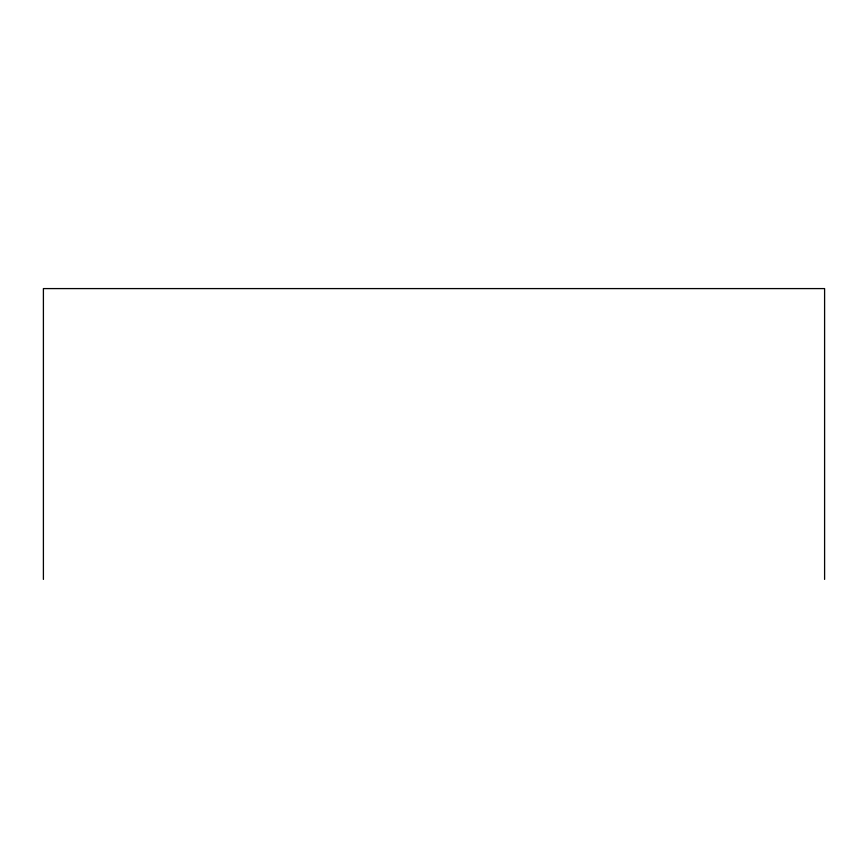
<?xml version="1.0" encoding="UTF-8"?>
<svg xmlns="http://www.w3.org/2000/svg" width="868" height="868" viewBox="0 0 868 868"><rect width="100%" height="100%" fill="white"/><g stroke="black" fill="none" stroke-linecap="round" stroke-linejoin="round"><path stroke-width="1.3" d="M824.6 579.412L824.6 288.588L43.4 288.588L43.4 579.412"/></g></svg>
